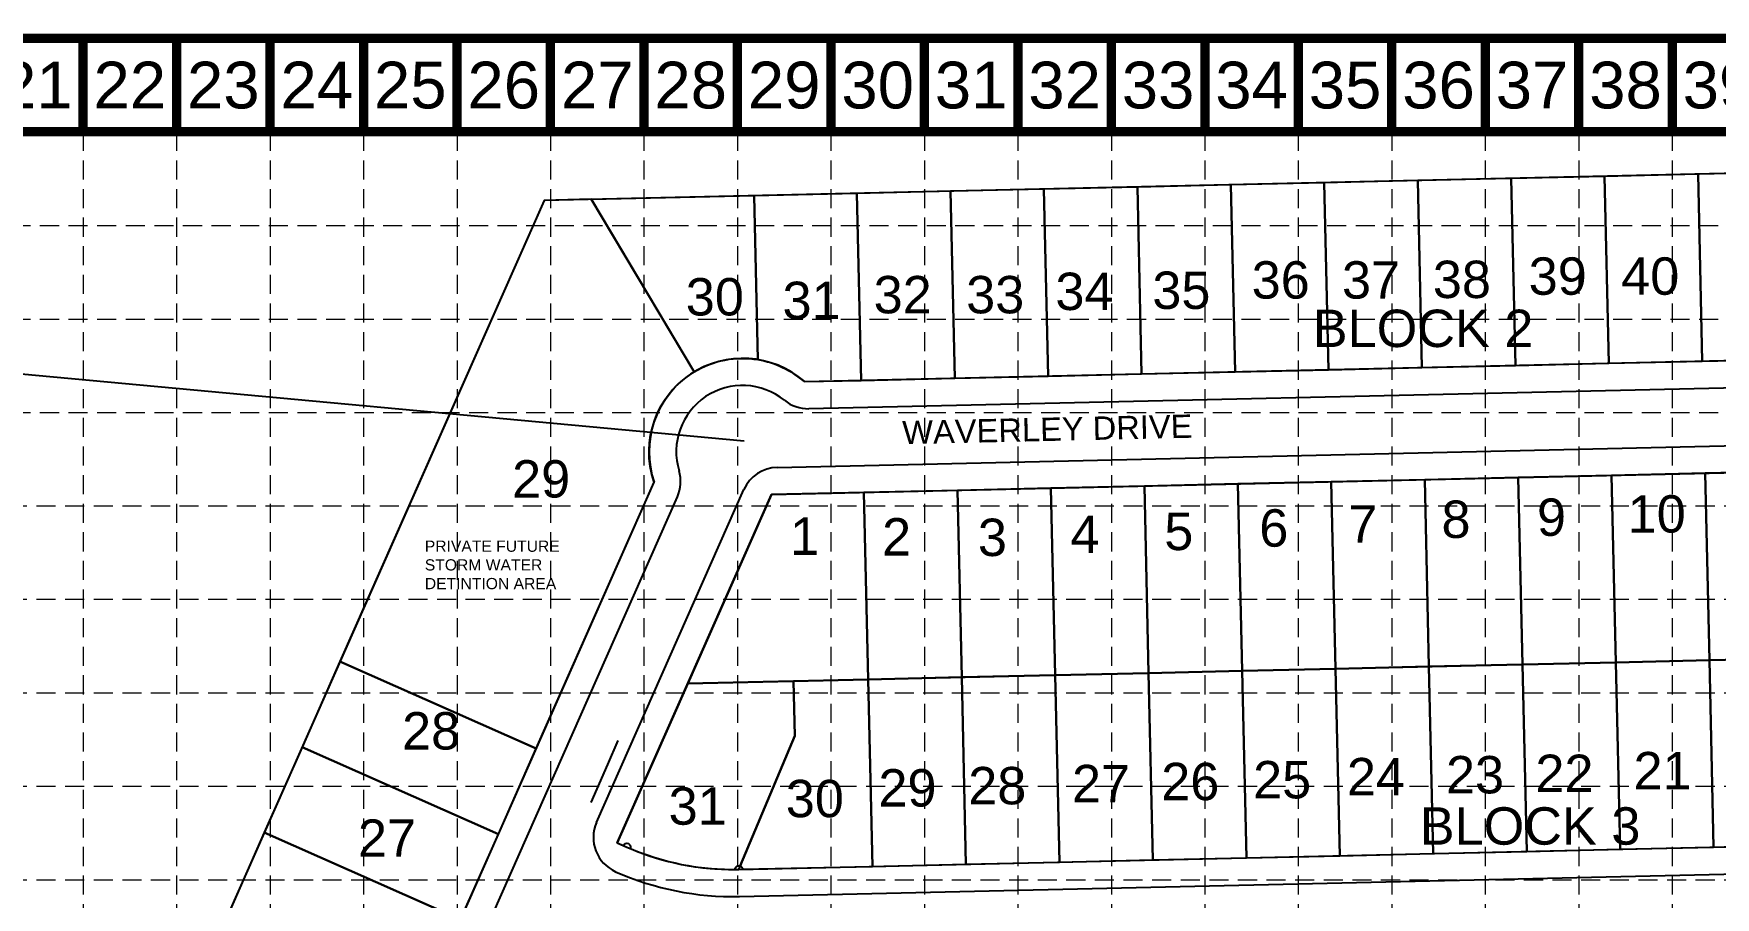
# Model space of a CAD drawing. Header units: feet. Extents: x 2703040 to 2706245, y 7093258 to 7095263.
# Drawn here: x 2704116 to 2705015, y 7094801 to 7095263 of the extents above; entities that cross this region are included whole.
import ezdxf
from ezdxf.enums import TextEntityAlignment as Align

# ---------------------------------------------------------------- set-up
doc = ezdxf.new("R2010")
doc.units = ezdxf.units.FT
doc.header["$LTSCALE"] = 24
doc.header["$MEASUREMENT"] = 0
doc.linetypes.add('HIDDEN', pattern=[0.375, 0.25, -0.125])
doc.linetypes.add('SOLID', pattern=[0])
for name, color, linetype in [('1 SODDED LOT', 2, 'Continuous'), ('BASE', 7, 'Continuous'), ('Block Text', 8, 'Continuous'), ('bo', 7, 'Continuous'), ('FUT_LOT', 8, 'Continuous'), ('FUT_STREET', 8, 'Continuous'), ('GRID', 254, 'HIDDEN'), ('PLAT_BDY_SEC_1', 4, 'Continuous'), ('PSSWR-TXT', 20, 'SOLID'), ('Street Name', 2, 'Continuous'), ('TERRA_DIMS', 9, 'Continuous'), ('Text_Lot_Num', 1, 'Continuous')]:
    doc.layers.add(name, color=color, linetype=linetype)
doc.styles.get("Standard").update_dxf_attribs({"font": 'ARIAL.TTF'})

msp = doc.modelspace()

# ---------------------------------------------------------------- linework, layer by layer
at = {"layer": '1 SODDED LOT', "color": 7}
msp.add_line((2704099.64, 7095081.9), (2704495.95, 7095045.23), dxfattribs=at)
at = {"layer": 'BASE', "const_width": 5}
for points in [[(2703042.33, 7093260.49), (2706242.33, 7093260.49), (2706242.33, 7095260.49), (2703042.33, 7095260.49)], [(2703092.33, 7093310.49), (2706192.33, 7093310.49), (2706192.33, 7095210.49), (2703092.33, 7095210.49)]]:
    msp.add_lwpolyline(points, close=True, dxfattribs=at)
for points in [[(2704142.33, 7095210.49), (2704142.33, 7095260.49)], [(2704192.33, 7095210.49), (2704192.33, 7095260.49)], [(2704242.33, 7095210.49), (2704242.33, 7095260.49)], [(2704292.33, 7095210.49), (2704292.33, 7095260.49)], [(2704342.33, 7095210.49), (2704342.33, 7095260.49)], [(2704392.33, 7095210.49), (2704392.33, 7095260.49)], [(2704442.33, 7095210.49), (2704442.33, 7095260.49)], [(2704492.33, 7095210.49), (2704492.33, 7095260.49)], [(2704542.33, 7095210.49), (2704542.33, 7095260.49)], [(2704592.33, 7095210.49), (2704592.33, 7095260.49)], [(2704642.33, 7095210.49), (2704642.33, 7095260.49)], [(2704692.33, 7095210.49), (2704692.33, 7095260.49)], [(2704742.33, 7095210.49), (2704742.33, 7095260.49)], [(2704792.33, 7095210.49), (2704792.33, 7095260.49)], [(2704842.33, 7095210.49), (2704842.33, 7095260.49)], [(2704892.33, 7095210.49), (2704892.33, 7095260.49)], [(2704942.33, 7095210.49), (2704942.33, 7095260.49)], [(2704992.33, 7095210.49), (2704992.33, 7095260.49)]]:
    msp.add_lwpolyline(points, dxfattribs=at)
at = {"layer": 'bo'}
for points in [[(2705006.14, 7095187.79), (2704956.15, 7095186.65), (2704958.43, 7095086.68), (2705008.42, 7095087.82)], [(2705056.13, 7095188.93), (2705006.14, 7095187.79), (2705008.42, 7095087.82), (2705058.41, 7095088.96)], [(2704656.23, 7095179.81), (2704606.24, 7095178.66), (2704608.52, 7095078.69), (2704658.51, 7095079.83)], [(2704706.22, 7095180.95), (2704656.23, 7095179.81), (2704658.51, 7095079.83), (2704708.5, 7095080.97)], [(2704756.2, 7095182.09), (2704706.22, 7095180.95), (2704708.5, 7095080.97), (2704758.49, 7095082.11)], [(2704806.19, 7095183.23), (2704756.2, 7095182.09), (2704758.49, 7095082.11), (2704808.47, 7095083.25)], [(2704856.18, 7095184.37), (2704806.19, 7095183.23), (2704808.47, 7095083.25), (2704858.46, 7095084.39)], [(2704906.17, 7095185.51), (2704856.18, 7095184.37), (2704858.46, 7095084.39), (2704908.45, 7095085.53)], [(2704956.15, 7095186.65), (2704906.17, 7095185.51), (2704908.45, 7095085.53), (2704958.43, 7095086.68)], [(2704606.24, 7095178.66), (2704556.26, 7095177.52), (2704558.54, 7095077.55), (2704608.52, 7095078.69)], [(2704959.91, 7095026.69), (2704909.93, 7095025.55), (2704912.21, 7094925.58), (2704962.2, 7094926.72)], [(2705009.9, 7095027.83), (2704959.91, 7095026.69), (2704962.2, 7094926.72), (2705012.18, 7094927.86)], [(2705059.89, 7095028.97), (2705009.9, 7095027.83), (2705012.18, 7094927.86), (2705062.17, 7094929)], [(2704560.02, 7095017.57), (2704510.49, 7095016.44), (2704465.74, 7094915.39), (2704562.3, 7094917.59)], [(2704610.01, 7095018.71), (2704560.02, 7095017.57), (2704562.3, 7094917.59), (2704612.29, 7094918.73)], [(2704659.99, 7095019.85), (2704610.01, 7095018.71), (2704612.29, 7094918.73), (2704662.27, 7094919.88)], [(2704709.98, 7095020.99), (2704659.99, 7095019.85), (2704662.27, 7094919.88), (2704712.26, 7094921.02)], [(2704759.97, 7095022.13), (2704709.98, 7095020.99), (2704712.26, 7094921.02), (2704762.25, 7094922.16)], [(2704809.95, 7095023.27), (2704759.97, 7095022.13), (2704762.25, 7094922.16), (2704812.23, 7094923.3)], [(2704859.94, 7095024.41), (2704809.95, 7095023.27), (2704812.23, 7094923.3), (2704862.22, 7094924.44)], [(2704909.93, 7095025.55), (2704859.94, 7095024.41), (2704862.22, 7094924.44), (2704912.21, 7094925.58)], [(2704279.74, 7094927.11), (2704259.49, 7094881.39), (2704364.48, 7094834.9), (2704384.73, 7094880.62)], [(2705012.18, 7094927.86), (2704962.2, 7094926.72), (2704964.48, 7094826.75), (2705014.46, 7094827.89)], [(2705062.17, 7094929), (2705012.18, 7094927.86), (2705014.46, 7094827.89), (2705064.45, 7094829.03)], [(2704612.29, 7094918.73), (2704562.3, 7094917.59), (2704564.58, 7094817.62), (2704614.57, 7094818.76)], [(2704662.27, 7094919.88), (2704612.29, 7094918.73), (2704614.57, 7094818.76), (2704664.56, 7094819.9)], [(2704712.26, 7094921.02), (2704662.27, 7094919.88), (2704664.56, 7094819.9), (2704714.54, 7094821.04)], [(2704762.25, 7094922.16), (2704712.26, 7094921.02), (2704714.54, 7094821.04), (2704764.53, 7094822.18)], [(2704812.23, 7094923.3), (2704762.25, 7094922.16), (2704764.53, 7094822.18), (2704814.52, 7094823.32)], [(2704862.22, 7094924.44), (2704812.23, 7094923.3), (2704814.52, 7094823.32), (2704864.5, 7094824.46)], [(2704912.21, 7094925.58), (2704862.22, 7094924.44), (2704864.5, 7094824.46), (2704914.49, 7094825.6)], [(2704962.2, 7094926.72), (2704912.21, 7094925.58), (2704914.49, 7094825.6), (2704964.48, 7094826.75)], [(2704259.49, 7094881.39), (2704239.24, 7094835.68), (2704344.23, 7094789.18), (2704364.48, 7094834.9)], [(2704239.24, 7094835.68), (2704218.99, 7094789.96), (2704323.99, 7094743.46), (2704344.23, 7094789.18)]]:
    msp.add_lwpolyline(points, close=True, dxfattribs=at)
for points in [[(2704469.21, 7095082.12), (2704414.16, 7095174.38), (2704389.02, 7095173.81), (2704279.74, 7094927.11), (2704384.73, 7094880.62), (2704447.8, 7095023.05, -0.353403)], [(2704501.27, 7095176.27), (2704414.22, 7095174.28), (2704469.21, 7095082.12, -0.178931), (2704503.27, 7095088.65)], [(2704556.26, 7095177.52), (2704501.27, 7095176.27), (2704503.27, 7095088.65, -0.140216), (2704528.11, 7095076.86), (2704558.54, 7095077.55)], [(2704522.98, 7094887.42), (2704522.31, 7094916.68), (2704465.74, 7094915.39), (2704428.03, 7094830.24), (2704431.38, 7094828.75, -0.996435), (2704435.04, 7094827.15, 0.103145), (2704491.09, 7094815.96, -0.540717), (2704493.86, 7094817.83)], [(2704562.3, 7094917.59), (2704522.31, 7094916.68), (2704522.98, 7094887.42), (2704493.86, 7094817.83, -0.296154), (2704495.09, 7094816.03), (2704564.58, 7094817.62)]]:
    msp.add_lwpolyline(points, format="xyb", close=True, dxfattribs=at)
at = {"layer": 'FUT_LOT', "color": 7, "linetype": 'Continuous'}
for p, q in [((2705008.42, 7095087.82), (2705006.14, 7095187.83)), ((2704658.51, 7095079.83), (2704656.23, 7095179.88)), ((2704708.5, 7095080.97), (2704706.22, 7095180.95)), ((2704758.49, 7095082.11), (2704756.2, 7095182.16)), ((2704808.47, 7095083.25), (2704806.19, 7095183.29)), ((2704858.46, 7095084.39), (2704856.18, 7095184.43)), ((2704908.45, 7095085.53), (2704906.16, 7095185.56)), ((2704958.43, 7095086.68), (2704956.15, 7095186.7)), ((2704469.21, 7095082.12), (2704414.16, 7095174.38)), ((2704503.27, 7095088.65), (2704501.27, 7095176.36)), ((2704558.54, 7095077.55), (2704556.25, 7095177.61)), ((2704608.52, 7095078.69), (2704606.24, 7095178.75)), ((2704528.11, 7095076.86), (2705272.75, 7095093.85)), ((2704510.49, 7095016.44), (2705284.83, 7095034.11)), ((2704962.2, 7094926.72), (2704959.91, 7095026.69)), ((2705012.18, 7094927.86), (2705009.9, 7095027.83)), ((2704263.25, 7094606.31), (2704447.8, 7095023.05)), ((2704562.3, 7094917.59), (2704560.02, 7095017.57)), ((2704612.29, 7094918.73), (2704610.01, 7095018.71)), ((2704662.27, 7094919.88), (2704659.99, 7095019.85)), ((2704712.26, 7094921.02), (2704709.98, 7095020.99)), ((2704762.25, 7094922.16), (2704759.97, 7095022.13)), ((2704812.23, 7094923.3), (2704809.95, 7095023.27)), ((2704862.22, 7094924.44), (2704859.94, 7095024.41)), ((2704912.21, 7094925.58), (2704909.93, 7095025.55)), ((2704428.03, 7094830.24), (2704510.49, 7095016.44)), ((2704279.74, 7094927.11), (2704384.73, 7094880.62)), ((2704465.74, 7094915.39), (2705287.3, 7094934.14)), ((2705014.46, 7094827.89), (2705012.18, 7094927.86)), ((2704614.57, 7094818.76), (2704612.29, 7094918.73)), ((2704664.56, 7094819.9), (2704662.27, 7094919.88)), ((2704714.54, 7094821.04), (2704712.26, 7094921.02)), ((2704764.53, 7094822.18), (2704762.25, 7094922.16)), ((2704814.52, 7094823.32), (2704812.23, 7094923.3)), ((2704864.5, 7094824.46), (2704862.22, 7094924.44)), ((2704914.49, 7094825.6), (2704912.21, 7094925.58)), ((2704964.48, 7094826.75), (2704962.2, 7094926.72)), ((2704522.98, 7094887.42), (2704522.31, 7094916.68)), ((2704564.58, 7094817.62), (2704562.3, 7094917.59)), ((2704493.09, 7094815.99), (2704522.98, 7094887.42)), ((2704259.49, 7094881.39), (2704364.48, 7094834.9)), ((2704239.24, 7094835.68), (2704344.23, 7094789.18)), ((2704493.09, 7094815.99), (2705289.77, 7094834.17))]:
    msp.add_line(p, q, dxfattribs=at)
msp.add_lwpolyline([(2704428.03, 7094830.24), (2704433.21, 7094827.94), (2704433.21, 7094827.94, 0.110369), (2704493.09, 7094815.99)], format="xyb", dxfattribs=at)
msp.add_arc((2704495.08, 7095039.33), 50, 48.63982, 198.99965, dxfattribs=at)
at = {"layer": 'FUT_STREET', "color": 7}
for p, q in [((2704530.53, 7095062.41), (2705270.98, 7095079.3)), ((2704513.65, 7095031.01), (2705279.01, 7095048.48)), ((2704417, 7094841.14), (2704495.82, 7095019.12)), ((2704284.22, 7094617.84), (2704460.21, 7095015.26)), ((2704493.42, 7094801.49), (2705284.59, 7094819.55))]:
    msp.add_line(p, q, dxfattribs=at)
for centre, radius, start, end in [((2704495.08, 7095039.33), 35.5, 50.90664, 196.72019), ((2704530.07, 7095082.4), 20, 230.90664, 271.30722), ((2704441.92, 7095023.36), 20, 336.11439, 16.72019), ((2704514.11, 7095011.02), 20, 91.30722, 156.11439), ((2704435.29, 7094833.04), 20, 156.11439, 246.04556), ((2704489.9, 7094955.95), 154.5, 246.04556, 271.30722)]:
    msp.add_arc(centre, radius, start, end, dxfattribs=at)
at = {"layer": 'GRID', "color": 252, "linetype": 'HIDDEN', "lineweight": 0, "ltscale": 1.7}
for p, q in [((2704142.33, 7095210.49), (2704142.33, 7093460.27)), ((2704192.33, 7095210.49), (2704192.33, 7093460.27)), ((2704242.33, 7095210.49), (2704242.33, 7093460.27)), ((2704292.33, 7095210.49), (2704292.33, 7093460.27)), ((2704342.33, 7095210.49), (2704342.33, 7093460.27)), ((2704392.33, 7095210.49), (2704392.33, 7093460.27)), ((2704442.33, 7095210.49), (2704442.33, 7093460.27)), ((2704492.33, 7095210.49), (2704492.33, 7093460.27)), ((2704542.33, 7095210.49), (2704542.33, 7093460.27)), ((2704592.33, 7095210.49), (2704592.33, 7093460.27)), ((2704642.33, 7095210.49), (2704642.33, 7093460.27)), ((2704692.33, 7095210.49), (2704692.33, 7093460.27)), ((2704742.33, 7095210.49), (2704742.33, 7093460.27)), ((2704792.33, 7095210.49), (2704792.33, 7093460.27)), ((2704842.33, 7095210.49), (2704842.33, 7093460.27)), ((2704892.33, 7095210.49), (2704892.33, 7093460.27)), ((2704942.33, 7095210.49), (2704942.33, 7093460.27)), ((2704992.33, 7095210.49), (2704992.33, 7093460.27)), ((2703094.17, 7095160.32), (2706194.17, 7095160.32)), ((2703094.17, 7095110.32), (2706194.17, 7095110.32)), ((2703094.17, 7095060.32), (2706194.17, 7095060.32)), ((2703092.33, 7095010.49), (2706192.33, 7095010.49)), ((2703092.33, 7094960.49), (2706192.33, 7094960.49)), ((2703092.33, 7094910.49), (2706192.33, 7094910.49)), ((2703092.33, 7094860.49), (2706192.33, 7094860.49)), ((2703092.33, 7094810.49), (2706192.33, 7094810.49))]:
    msp.add_line(p, q, dxfattribs=at)
at = {"layer": 'PLAT_BDY_SEC_1', "color": 7, "linetype": 'Continuous', "flags": 128}
msp.add_lwpolyline([(2705479.79, 7094425.49), (2705460.6, 7095198.16), (2704389.02, 7095173.81), (2704154.28, 7094643.87)], dxfattribs=at)
at = {"layer": 'PSSWR-TXT', "color": 7, "linetype": 'Continuous'}
msp.add_lwpolyline([(2704428.42, 7094884.98, 0, 4.68, 0), (2704422.78, 7094872.12, 0, 0, 0), (2704413.83, 7094851.72, 0, 0, 0)], format="xyseb", dxfattribs=at)
at = {"layer": 'PSSWR-TXT', "color": 7, "linetype": 'Continuous', "flags": 128}
msp.add_lwpolyline([(2704428.42, 7094884.98), (2704422.78, 7094872.12), (2704413.83, 7094851.72)], dxfattribs=at)
at = {"layer": 'TERRA_DIMS', "color": 7, "linetype": 'Continuous'}
for p, q in [((2705460.6, 7095198.16), (2704389.02, 7095173.81)), ((2704389.02, 7095173.81), (2704154.28, 7094643.87))]:
    msp.add_line(p, q, dxfattribs=at)

# ---------------------------------------------------------------- texts
at = {"layer": 'BASE'}
for s, p in [('21', (2704117.33, 7095235.49)), ('22', (2704167.33, 7095235.49)), ('23', (2704217.33, 7095235.49)), ('24', (2704267.33, 7095235.49)), ('25', (2704317.33, 7095235.49)), ('26', (2704367.33, 7095235.49)), ('27', (2704417.33, 7095235.49)), ('28', (2704467.33, 7095235.49)), ('29', (2704517.33, 7095235.49)), ('30', (2704567.33, 7095235.49)), ('31', (2704617.33, 7095235.49)), ('32', (2704667.33, 7095235.49)), ('33', (2704717.33, 7095235.49)), ('34', (2704767.33, 7095235.49)), ('35', (2704817.33, 7095235.49)), ('36', (2704867.33, 7095235.49)), ('37', (2704917.33, 7095235.49)), ('38', (2704967.33, 7095235.49)), ('39', (2705017.33, 7095235.49))]:
    msp.add_text(s, height=25, dxfattribs=at).set_placement(p, align=Align.MIDDLE_CENTER)
at = {"layer": 'Block Text', "color": 7}
for s, p in [('BLOCK 2', (2704800.06, 7095095.36)), ('BLOCK 3', (2704857.28, 7094829.21))]:
    msp.add_text(s, height=20, dxfattribs=at).set_placement(p)
at = {"layer": 'Street Name', "color": 7}
msp.add_text('WAVERLEY DRIVE', height=12.5, rotation=1.29015, dxfattribs=at).set_placement((2704580.61, 7095043.36))
at = {"layer": 'Text_Lot_Num', "color": 7}
for s, p in [('39', (2704915.54, 7095123.32)), ('40', (2704965.03, 7095123.32)), ('34', (2704662.4, 7095115.16)), ('35', (2704714.24, 7095115.74)), ('36', (2704767.37, 7095121.26)), ('37', (2704815.68, 7095121.26)), ('38', (2704864.28, 7095121.56)), ('30', (2704464.69, 7095112.25)), ('31', (2704516.44, 7095110.33)), ('32', (2704565.18, 7095113.39)), ('33', (2704614.67, 7095113.39)), ('29', (2704371.79, 7095014.86)), ('6', (2704771.44, 7094988.6)), ('7', (2704819.08, 7094990.77)), ('8', (2704868.9, 7094993.26)), ('9', (2704919.96, 7094994.37)), ('10', (2704968.47, 7094996.14)), ('1', (2704520.47, 7094984.23)), ('2', (2704569.68, 7094983.87)), ('3', (2704620.94, 7094983.59)), ('4', (2704670.43, 7094985.22)), ('5', (2704720.63, 7094986.76)), ('28', (2704312.94, 7094880.11)), ('26', (2704718.99, 7094853.01)), ('25', (2704768.13, 7094853.97)), ('24', (2704818.31, 7094855.6)), ('23', (2704871.3, 7094856.64)), ('22', (2704919.13, 7094857.37)), ('21', (2704971.62, 7094858.8)), ('30', (2704518.18, 7094843.89)), ('29', (2704567.73, 7094849.61)), ('28', (2704615.78, 7094850.79)), ('27', (2704671.27, 7094851.9)), ('31', (2704455.52, 7094839.89)), ('27', (2704289.35, 7094822.71))]:
    msp.add_text(s, height=20, dxfattribs=at).set_placement(p)
at = {"layer": 'Text_Lot_Num', "color": 5, "insert": (2704325.11, 7094991.86), "char_height": 6, "width": 96.75, "attachment_point": 1}
msp.add_mtext('PRIVATE FUTURE\\PSTORM WATER \\PDETINTION AREA\\P{\\H1.667x; }', dxfattribs=at)

doc.saveas('drawing.dxf')
